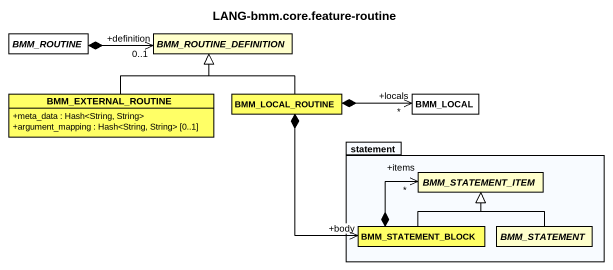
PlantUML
@startuml
title LANG-bmm.core.feature-routine
hide circle
hide empty members
skinparam classAttributeIconSize 0
abstract class BMM_ROUTINE #FFFFFF
abstract class BMM_ROUTINE_DEFINITION #FFFFCC
class BMM_EXTERNAL_ROUTINE #FFFF66 {
  +meta_data : Hash<String, String>
  +argument_mapping : Hash<String, String> [0..1]
}
class BMM_LOCAL_ROUTINE #FFFF66
class BMM_LOCAL #FFFFFF
package statement {
  abstract class BMM_STATEMENT_ITEM #FFFFCC
  class BMM_STATEMENT_BLOCK #FFFF66
  abstract class BMM_STATEMENT #FFFFCC
}
BMM_ROUTINE_DEFINITION "+definition\n0..1" <-left-* BMM_ROUTINE
BMM_EXTERNAL_ROUTINE -up-|> BMM_ROUTINE_DEFINITION
BMM_LOCAL_ROUTINE -up-|> BMM_ROUTINE_DEFINITION
BMM_LOCAL_ROUTINE *-right-> "+locals\n*" BMM_LOCAL
BMM_LOCAL_ROUTINE *--> "+body" BMM_STATEMENT_BLOCK
BMM_STATEMENT_BLOCK *-up-> "+items\n*" BMM_STATEMENT_ITEM
BMM_STATEMENT_BLOCK -up-|> BMM_STATEMENT_ITEM
BMM_STATEMENT -up-|> BMM_STATEMENT_ITEM
@enduml
